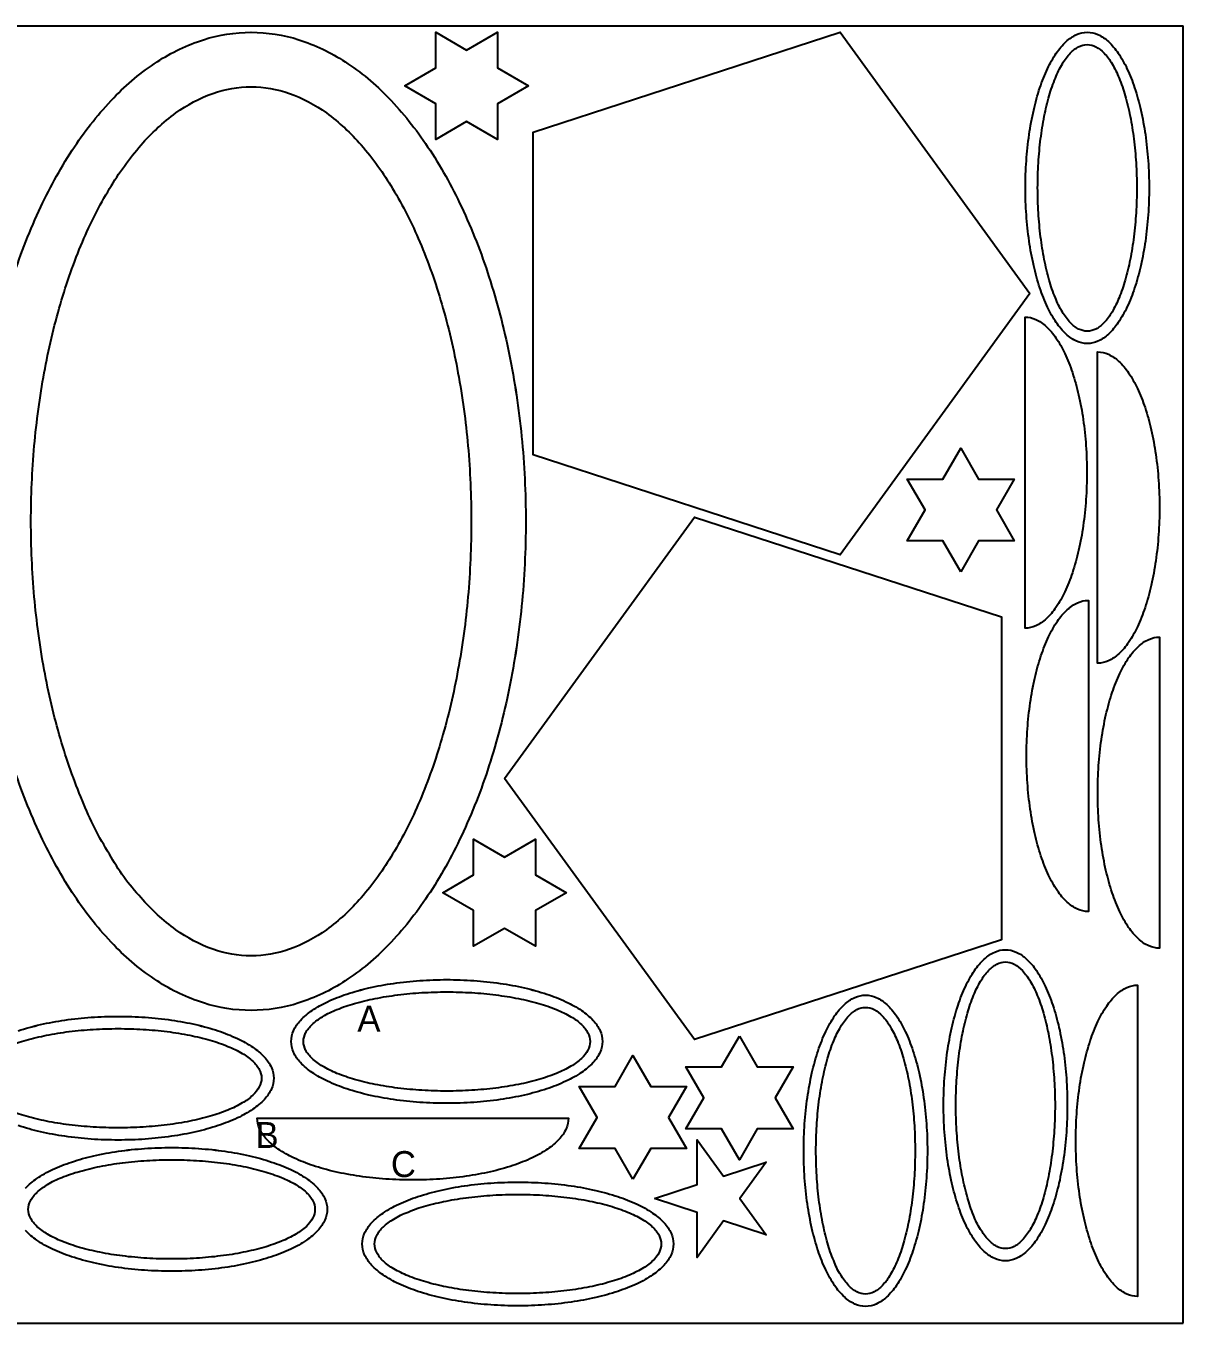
# Model space of a CAD drawing. Extents: x 0 to 2800, y 0 to 2128.
# Drawn here: x 971 to 2800, y 0 to 2050 of the extents above; entities that cross this region are included whole.
import ezdxf

# ---------------------------------------------------------------- set-up
doc = ezdxf.new("R2010")
doc.units = 0
doc.header["$LTSCALE"] = 41
doc.styles.get("Standard").update_dxf_attribs({"font": 'txt', "height": 1})

msp = doc.modelspace()

# ---------------------------------------------------------------- linework, layer by layer
at = {"layer": 'BORDER_D0_T132.1_RK1_A0_W0_EM1'}
for points in [[(951.06, 1653.53, -0.03162), (994.46, 1763.89, -0.037263), (1047.97, 1859.16, -0.045362), (1109.95, 1936.44, -0.056093), (1178.53, 1993.39, -0.068058), (1251.62, 2028.26, -0.076786), (1327, 2040), (1327, 2040, -0.076786), (1402.38, 2028.26, -0.068058), (1475.47, 1993.39, -0.056093), (1544.05, 1936.44, -0.045362), (1606.03, 1859.16, -0.037263), (1659.54, 1763.89, -0.03162), (1702.94, 1653.53, -0.027905), (1734.92, 1531.41, -0.025667), (1754.51, 1401.27, -0.024617), (1761.1, 1267.05, -0.024617), (1754.51, 1132.83, -0.025667), (1734.92, 1002.69, -0.027905), (1702.94, 880.58, -0.03162), (1659.54, 770.21, -0.037263), (1606.03, 674.94, -0.045362), (1544.05, 597.66, -0.056093), (1475.47, 540.72, -0.068058), (1402.38, 505.84, -0.076786), (1327, 494.1, -0.076786), (1251.62, 505.84, -0.068058), (1178.53, 540.72, -0.056093), (1109.95, 597.66, -0.045362), (1047.97, 674.94, -0.037263), (994.46, 770.21, -0.03162), (951.06, 880.58, -0.027905)], [(958.75, 461.83, -0.023968), (993.87, 471.61, -0.020393), (1032.72, 478.81, -0.01836), (1074.13, 483.21, -0.017435), (1116.84, 484.7, -0.017435), (1159.55, 483.21, -0.01836), (1200.95, 478.81, -0.020393), (1239.81, 471.61, -0.023968), (1274.93, 461.83, -0.029939), (1305.24, 449.79, -0.039878), (1329.83, 435.83, -0.056346), (1347.95, 420.39, -0.081333), (1359.04, 403.93, -0.106579), (1362.78, 386.96), (1362.78, 386.96, -0.106579), (1359.04, 369.99, -0.081333), (1347.95, 353.53, -0.056346), (1329.83, 338.09, -0.039878), (1305.24, 324.13, -0.02994), (1274.93, 312.09, -0.023968), (1239.81, 302.32, -0.020393), (1200.95, 295.11, -0.01836), (1159.55, 290.7, -0.017435), (1116.84, 289.22, -0.017435), (1074.13, 290.7, -0.01836), (1032.72, 295.11, -0.020393), (993.87, 302.32, -0.023968), (958.75, 312.09, -0.02994)], [(970.27, 213.08, -0.056346), (988.39, 228.52, -0.039878), (1012.98, 242.48, -0.02994), (1043.29, 254.52, -0.023968), (1078.41, 264.29, -0.020393), (1117.26, 271.49, -0.01836), (1158.67, 275.9, -0.017435), (1201.38, 277.39, -0.017435), (1244.08, 275.9, -0.01836), (1285.49, 271.49, -0.020393), (1324.35, 264.29, -0.023968), (1359.46, 254.52, -0.029939), (1389.78, 242.48, -0.039878), (1414.37, 228.52, -0.056347), (1432.48, 213.08, -0.081333), (1443.58, 196.62, -0.106579), (1447.32, 179.65), (1447.32, 179.65, -0.106579), (1443.58, 162.68, -0.081333), (1432.48, 146.22, -0.056347), (1414.37, 130.78, -0.039878), (1389.78, 116.82, -0.02994), (1359.46, 104.78, -0.023968), (1324.35, 95, -0.020393), (1285.49, 87.8, -0.01836), (1244.08, 83.39, -0.017435), (1201.38, 81.91, -0.017435), (1158.67, 83.39, -0.01836), (1117.26, 87.8, -0.020393), (1078.41, 95, -0.023968), (1043.29, 104.78, -0.02994), (1012.98, 116.82, -0.039878), (988.39, 130.78, -0.056346), (970.27, 146.22, -0.081333)]]:
    msp.add_lwpolyline(points, format="xyb", dxfattribs=at)
for points in [[(1765.33, 1955.35), (1716.46, 1927.14), (1716.46, 1870.71), (1667.59, 1898.93), (1618.72, 1870.71), (1618.72, 1927.14), (1569.85, 1955.35), (1618.72, 1983.57), (1618.72, 2040), (1667.59, 2011.79), (1716.46, 2040), (1716.46, 1983.57), (1765.33, 1955.35)], [(2557.89, 1627.15), (2257.94, 1214.29), (1772.6, 1371.99), (1772.6, 1882.3), (2257.94, 2040), (2557.89, 1627.15)], [(2448.63, 1187.26), (2420.41, 1236.13), (2363.98, 1236.13), (2392.2, 1285), (2363.98, 1333.87), (2420.41, 1333.87), (2448.63, 1382.74), (2476.84, 1333.87), (2533.27, 1333.87), (2505.06, 1285), (2533.27, 1236.13), (2476.84, 1236.13), (2448.63, 1187.26)], [(1727.58, 860.8), (2027.53, 1273.65), (2512.87, 1115.96), (2512.87, 605.64), (2027.53, 447.95), (1727.58, 860.8)], [(1825.3, 680.12), (1776.43, 651.91), (1776.43, 595.48), (1727.56, 623.69), (1678.69, 595.48), (1678.69, 651.91), (1629.82, 680.12), (1678.69, 708.34), (1678.69, 764.77), (1727.56, 736.55), (1776.43, 764.77), (1776.43, 708.34), (1825.3, 680.12)], [(2098.87, 453.66), (2127.08, 404.79), (2183.51, 404.79), (2155.3, 355.92), (2183.51, 307.05), (2127.08, 307.05), (2098.87, 258.18), (2070.65, 307.05), (2014.22, 307.05), (2042.44, 355.92), (2014.22, 404.79), (2070.65, 404.79), (2098.87, 453.66)], [(1930.35, 227.26), (1902.14, 276.13), (1845.71, 276.13), (1873.92, 325), (1845.71, 373.87), (1902.14, 373.87), (1930.35, 422.74), (1958.57, 373.87), (2015, 373.87), (1986.78, 325), (2015, 276.13), (1958.57, 276.13), (1930.35, 227.26)], [(1964.45, 196.8), (2031.99, 218.75), (2031.99, 289.76), (2073.73, 232.31), (2141.27, 254.26), (2099.52, 196.8), (2141.27, 139.35), (2073.73, 161.3), (2031.99, 103.85), (2031.99, 174.86), (1964.45, 196.8)]]:
    msp.add_lwpolyline(points, close=True, dxfattribs=at)
for points in [[(2648.54, 2040, -0.106579), (2665.51, 2036.26, -0.081333), (2681.97, 2025.17, -0.056347), (2697.41, 2007.05, -0.039878), (2711.37, 1982.46, -0.02994), (2723.42, 1952.15, -0.023968), (2733.19, 1917.03, -0.020393), (2740.39, 1878.18, -0.01836), (2744.8, 1836.77, -0.017435), (2746.28, 1794.06, -0.017435), (2744.8, 1751.35, -0.01836), (2740.39, 1709.94, -0.020393), (2733.19, 1671.09, -0.023968), (2723.42, 1635.97, -0.02994), (2711.37, 1605.66, -0.039878), (2697.41, 1581.07, -0.056346), (2681.97, 1562.95, -0.081333), (2665.51, 1551.86, -0.106578), (2648.54, 1548.12, -0.106578), (2631.57, 1551.86, -0.081333), (2615.11, 1562.95, -0.056346), (2599.67, 1581.07, -0.039879), (2585.72, 1605.66, -0.02994), (2573.67, 1635.97, -0.023968), (2563.9, 1671.09, -0.020393), (2556.7, 1709.94, -0.01836), (2552.29, 1751.35, -0.017435), (2550.8, 1794.06, -0.017435), (2552.29, 1836.77, -0.01836), (2556.7, 1878.18, -0.020393), (2563.9, 1917.03, -0.023968), (2573.67, 1952.15, -0.02994), (2585.72, 1982.46, -0.039878), (2599.67, 2007.05, -0.056346), (2615.11, 2025.17, -0.081333), (2631.57, 2036.26, -0.106579), (2648.54, 2040)], [(2550.26, 1098.09), (2550.26, 1589.97, -0.10658), (2567.24, 1586.23, -0.081333), (2583.69, 1575.14, -0.056346), (2599.13, 1557.02, -0.039878), (2613.09, 1532.43, -0.029939), (2625.14, 1502.11, -0.023968), (2634.91, 1467, -0.020393), (2642.11, 1428.14, -0.01836), (2646.52, 1386.73, -0.017435), (2648, 1344.03, -0.017435), (2646.52, 1301.32, -0.01836), (2642.11, 1259.91, -0.020393), (2634.91, 1221.06, -0.023968), (2625.14, 1185.94, -0.02994), (2613.09, 1155.63, -0.039878), (2599.13, 1131.04, -0.056346), (2583.69, 1112.92, -0.081333), (2567.24, 1101.82, -0.10658), (2550.26, 1098.09)], [(2665, 1042.88), (2665, 1534.76, -0.106578), (2681.97, 1531.02, -0.081333), (2698.43, 1519.92, -0.056346), (2713.87, 1501.81, -0.039879), (2727.82, 1477.22, -0.02994), (2739.87, 1446.9, -0.023968), (2749.64, 1411.79, -0.020393), (2756.84, 1372.93, -0.01836), (2761.25, 1331.52, -0.017435), (2762.74, 1288.81, -0.017435), (2761.25, 1246.11, -0.01836), (2756.84, 1204.7, -0.020393), (2749.64, 1165.84, -0.023968), (2739.87, 1130.73, -0.02994), (2727.82, 1100.41, -0.039878), (2713.87, 1075.82, -0.056346), (2698.43, 1057.71, -0.081333), (2681.97, 1046.61, -0.106579), (2665, 1042.88)], [(2650.3, 1142.19), (2650.3, 650.31, -0.10658), (2633.33, 654.04, -0.081333), (2616.87, 665.14, -0.056346), (2601.43, 683.26, -0.039878), (2587.47, 707.85, -0.029939), (2575.43, 738.16, -0.023968), (2565.65, 773.28, -0.020393), (2558.45, 812.13, -0.01836), (2554.04, 853.54, -0.017435), (2552.56, 896.25, -0.017435), (2554.04, 938.96, -0.01836), (2558.45, 980.36, -0.020393), (2565.65, 1019.22, -0.023968), (2575.43, 1054.33, -0.02994), (2587.47, 1084.65, -0.039878), (2601.43, 1109.24, -0.056346), (2616.87, 1127.36, -0.081333), (2633.33, 1138.45, -0.10658), (2650.3, 1142.19)], [(2762.83, 1084.2), (2762.83, 592.32, -0.10658), (2745.86, 596.06, -0.081333), (2729.4, 607.16, -0.056346), (2713.96, 625.27, -0.039878), (2700, 649.86, -0.029939), (2687.96, 680.18, -0.023968), (2678.19, 715.29, -0.020393), (2670.98, 754.15, -0.01836), (2666.57, 795.56, -0.017435), (2665.09, 838.26, -0.017435), (2666.57, 880.97, -0.01836), (2670.98, 922.38, -0.020393), (2678.19, 961.23, -0.023968), (2687.96, 996.35, -0.02994), (2700, 1026.66, -0.039879), (2713.96, 1051.25, -0.056346), (2729.4, 1069.37, -0.081333), (2745.86, 1080.47, -0.10658), (2762.83, 1084.2)], [(2519.26, 590.1, -0.106579), (2536.23, 586.36, -0.081333), (2552.69, 575.27, -0.056346), (2568.13, 557.15, -0.039878), (2582.08, 532.56, -0.02994), (2594.13, 502.25, -0.023968), (2603.9, 467.13, -0.020393), (2611.1, 428.28, -0.01836), (2615.51, 386.87, -0.017435), (2617, 344.16, -0.017435), (2615.51, 301.45, -0.01836), (2611.1, 260.05, -0.020393), (2603.9, 221.19, -0.023968), (2594.13, 186.07, -0.02994), (2582.08, 155.76, -0.039878), (2568.13, 131.17, -0.056346), (2552.69, 113.05, -0.081333), (2536.23, 101.96, -0.106579), (2519.26, 98.22, -0.10658), (2502.29, 101.96, -0.081332), (2485.83, 113.05, -0.056347), (2470.39, 131.17, -0.039878), (2456.43, 155.76, -0.02994), (2444.39, 186.07, -0.023968), (2434.61, 221.19, -0.020393), (2427.41, 260.05, -0.01836), (2423, 301.45, -0.017435), (2421.52, 344.16, -0.017435), (2423, 386.87, -0.01836), (2427.41, 428.28, -0.020393), (2434.61, 467.13, -0.023968), (2444.39, 502.25, -0.02994), (2456.43, 532.56, -0.039878), (2470.39, 557.15, -0.056347), (2485.83, 575.27, -0.081332), (2502.29, 586.36, -0.10658), (2519.26, 590.1)], [(1882.21, 445, -0.106579), (1878.48, 428.03, -0.081333), (1867.38, 411.57, -0.056346), (1849.26, 396.13, -0.039878), (1824.67, 382.17, -0.02994), (1794.36, 370.13, -0.023968), (1759.24, 360.36, -0.020393), (1720.39, 353.15, -0.01836), (1678.98, 348.74, -0.017435), (1636.27, 347.26, -0.017435), (1593.56, 348.74, -0.01836), (1552.16, 353.15, -0.020393), (1513.3, 360.36, -0.023968), (1478.19, 370.13, -0.02994), (1447.87, 382.17, -0.039878), (1423.28, 396.13, -0.056347), (1405.16, 411.57, -0.081333), (1394.07, 428.03, -0.106579), (1390.33, 445, -0.106579), (1394.07, 461.97, -0.081333), (1405.16, 478.43, -0.056347), (1423.28, 493.87, -0.039878), (1447.87, 507.83, -0.02994), (1478.19, 519.87, -0.023968), (1513.3, 529.65, -0.020393), (1552.16, 536.85, -0.01836), (1593.56, 541.26, -0.017435), (1636.27, 542.74, -0.017435), (1678.98, 541.26, -0.01836), (1720.39, 536.85, -0.020393), (1759.24, 529.65, -0.023968), (1794.36, 519.87, -0.029939), (1824.67, 507.83, -0.039878), (1849.26, 493.87, -0.056347), (1867.38, 478.43, -0.081333), (1878.48, 461.97, -0.106579), (1882.21, 445)], [(2728.18, 534.02), (2728.18, 42.14, -0.106579), (2711.21, 45.87, -0.081333), (2694.75, 56.97, -0.056347), (2679.31, 75.09, -0.039878), (2665.35, 99.68, -0.02994), (2653.3, 129.99, -0.023968), (2643.53, 165.11, -0.020393), (2636.33, 203.96, -0.01836), (2631.92, 245.37, -0.017435), (2630.44, 288.08, -0.017435), (2631.92, 330.78, -0.01836), (2636.33, 372.19, -0.020393), (2643.53, 411.05, -0.023968), (2653.3, 446.16, -0.02994), (2665.35, 476.48, -0.039878), (2679.31, 501.07, -0.056347), (2694.75, 519.18, -0.081333), (2711.21, 530.28, -0.106579), (2728.18, 534.02)], [(2298.12, 518.25, -0.106579), (2315.09, 514.51, -0.081333), (2331.54, 503.42, -0.056347), (2346.99, 485.3, -0.039878), (2360.94, 460.71, -0.02994), (2372.99, 430.4, -0.023968), (2382.76, 395.28, -0.020393), (2389.96, 356.43, -0.01836), (2394.37, 315.02, -0.017435), (2395.86, 272.31, -0.017435), (2394.37, 229.6, -0.01836), (2389.96, 188.19, -0.020393), (2382.76, 149.34, -0.023968), (2372.99, 114.22, -0.02994), (2360.94, 83.91, -0.039878), (2346.99, 59.32, -0.056347), (2331.54, 41.2, -0.081333), (2315.09, 30.11, -0.106579), (2298.12, 26.37, -0.106579), (2281.14, 30.11, -0.081333), (2264.69, 41.2, -0.056346), (2249.25, 59.32, -0.039878), (2235.29, 83.91, -0.02994), (2223.24, 114.22, -0.023968), (2213.47, 149.34, -0.020393), (2206.27, 188.19, -0.01836), (2201.86, 229.6, -0.017435), (2200.38, 272.31, -0.017435), (2201.86, 315.02, -0.01836), (2206.27, 356.43, -0.020393), (2213.47, 395.28, -0.023968), (2223.24, 430.4, -0.02994), (2235.29, 460.71, -0.039878), (2249.25, 485.3, -0.056346), (2264.69, 503.42, -0.081333), (2281.14, 514.51, -0.106579), (2298.12, 518.25)], [(1336.7, 323.87), (1828.58, 323.87, -0.106579), (1824.84, 306.9, -0.081333), (1813.75, 290.44, -0.056346), (1795.63, 275, -0.039878), (1771.04, 261.04, -0.02994), (1740.73, 249, -0.023968), (1705.61, 239.23, -0.020393), (1666.76, 232.02, -0.01836), (1625.35, 227.62, -0.017435), (1582.64, 226.13, -0.017435), (1539.93, 227.62, -0.01836), (1498.52, 232.02, -0.020393), (1459.67, 239.23, -0.023968), (1424.55, 249, -0.02994), (1394.24, 261.04, -0.039878), (1369.65, 275, -0.056346), (1351.53, 290.44, -0.081333), (1340.44, 306.9, -0.106579), (1336.7, 323.87)], [(1994.55, 125, -0.106579), (1990.81, 108.03, -0.081333), (1979.72, 91.57, -0.056346), (1961.6, 76.13, -0.039878), (1937.01, 62.17, -0.02994), (1906.7, 50.13, -0.023968), (1871.58, 40.35, -0.020393), (1832.72, 33.15, -0.01836), (1791.32, 28.75, -0.017435), (1748.61, 27.26, -0.017435), (1705.9, 28.75, -0.01836), (1664.49, 33.15, -0.020393), (1625.64, 40.35, -0.023968), (1590.52, 50.13, -0.02994), (1560.21, 62.17, -0.039878), (1535.62, 76.13, -0.056346), (1517.5, 91.57, -0.081333), (1506.41, 108.03, -0.106579), (1502.67, 125, -0.106579), (1506.41, 141.97, -0.081333), (1517.5, 158.43, -0.056346), (1535.62, 173.87, -0.039878), (1560.21, 187.83, -0.02994), (1590.52, 199.87, -0.023968), (1625.64, 209.65, -0.020393), (1664.49, 216.85, -0.01836), (1705.9, 221.26, -0.017435), (1748.61, 222.74, -0.017435), (1791.32, 221.26, -0.01836), (1832.72, 216.85, -0.020393), (1871.58, 209.65, -0.023968), (1906.7, 199.87, -0.029939), (1937.01, 187.83, -0.039878), (1961.6, 173.87, -0.056347), (1979.72, 158.43, -0.081333), (1990.81, 141.97, -0.106579), (1994.55, 125)]]:
    msp.add_lwpolyline(points, format="xyb", close=True, dxfattribs=at)
at = {"layer": 'BORDER_D0_T132_RK1_A0_W0_EM1_RI1_ID0007'}
msp.add_lwpolyline([(1964.45, 196.8), (2031.98, 218.75), (2031.98, 289.76), (2073.72, 232.31), (2141.26, 254.25), (2099.52, 196.8), (2141.26, 139.35), (2073.72, 161.3), (2031.98, 103.85), (2031.98, 174.86), (1964.45, 196.8)], close=True, dxfattribs=at)
at = {"layer": 'BORDER_D0_T132_RK1_A0_W0_EM1_RI1_ID0011'}
for points in [[(1765.33, 1955.35), (1716.46, 1927.14), (1716.46, 1870.71), (1667.59, 1898.93), (1618.72, 1870.71), (1618.72, 1927.14), (1569.85, 1955.35), (1618.72, 1983.57), (1618.72, 2040), (1667.59, 2011.79), (1716.46, 2040), (1716.46, 1983.57), (1765.33, 1955.35)], [(2448.63, 1187.25), (2420.42, 1236.12), (2363.99, 1236.12), (2392.21, 1284.99), (2363.99, 1333.86), (2420.42, 1333.86), (2448.63, 1382.73), (2476.85, 1333.86), (2533.27, 1333.86), (2505.07, 1284.99), (2533.27, 1236.12), (2476.85, 1236.12), (2448.63, 1187.25)], [(1825.3, 680.12), (1776.43, 651.91), (1776.43, 595.48), (1727.56, 623.7), (1678.69, 595.48), (1678.69, 651.91), (1629.82, 680.12), (1678.69, 708.34), (1678.69, 764.77), (1727.56, 736.56), (1776.43, 764.77), (1776.43, 708.34), (1825.3, 680.12)], [(2098.87, 453.65), (2127.08, 404.78), (2183.51, 404.78), (2155.29, 355.92), (2183.51, 307.05), (2127.08, 307.05), (2098.87, 258.18), (2070.65, 307.05), (2014.23, 307.05), (2042.43, 355.92), (2014.23, 404.78), (2070.65, 404.78), (2098.87, 453.65)], [(1930.35, 227.25), (1902.14, 276.12), (1845.71, 276.12), (1873.93, 324.99), (1845.71, 373.86), (1902.14, 373.86), (1930.35, 422.73), (1958.57, 373.86), (2014.99, 373.86), (1986.79, 324.99), (2014.99, 276.12), (1958.57, 276.12), (1930.35, 227.25)]]:
    msp.add_lwpolyline(points, close=True, dxfattribs=at)
at = {"layer": 'BORDER_D0_T132_RK1_A0_W0_EM1_RI1_ID0020'}
for points in [[(2550.26, 1344.03), (2550.26, 1589.97, -0.106572), (2567.23, 1586.23, -0.081329), (2583.69, 1575.14, -0.056349), (2599.13, 1557.02, -0.039882), (2613.09, 1532.43, -0.029934), (2625.13, 1502.12, -0.02397), (2634.9, 1467, -0.020392), (2642.11, 1428.15, -0.01836), (2646.51, 1386.74, -0.017437), (2648, 1344.03, -0.017437), (2646.51, 1301.32, -0.01836), (2642.11, 1259.91, -0.020392), (2634.9, 1221.06, -0.02397), (2625.13, 1185.94, -0.029934), (2613.09, 1155.63, -0.039882), (2599.13, 1131.04, -0.056349), (2583.69, 1112.92, -0.081329), (2567.23, 1101.83, -0.106572), (2550.26, 1098.09), (2550.26, 1344.03)], [(2665, 1288.82), (2665, 1534.76, -0.106572), (2681.97, 1531.02, -0.081329), (2698.43, 1519.93, -0.056348), (2713.87, 1501.81, -0.039882), (2727.83, 1477.22, -0.029934), (2739.87, 1446.91, -0.02397), (2749.64, 1411.79, -0.020392), (2756.85, 1372.94, -0.01836), (2761.25, 1331.53, -0.017437), (2762.74, 1288.82, -0.017437), (2761.25, 1246.11, -0.01836), (2756.85, 1204.7, -0.020392), (2749.64, 1165.85, -0.02397), (2739.87, 1130.73, -0.029934), (2727.83, 1100.42, -0.039882), (2713.87, 1075.83, -0.056349), (2698.43, 1057.71, -0.081329), (2681.97, 1046.62, -0.106572), (2665, 1042.88), (2665, 1288.82)], [(2650.3, 896.25), (2650.3, 650.31, -0.106572), (2633.33, 654.05, -0.081329), (2616.87, 665.14, -0.056348), (2601.43, 683.26, -0.039882), (2587.47, 707.85, -0.029934), (2575.43, 738.16, -0.02397), (2565.66, 773.28, -0.020392), (2558.45, 812.13, -0.01836), (2554.05, 853.54, -0.017436), (2552.56, 896.25, -0.017437), (2554.05, 938.96, -0.01836), (2558.45, 980.37, -0.020392), (2565.66, 1019.22, -0.02397), (2575.43, 1054.34, -0.029934), (2587.47, 1084.65, -0.039882), (2601.43, 1109.24, -0.056348), (2616.87, 1127.36, -0.081329), (2633.33, 1138.45, -0.106572), (2650.3, 1142.19), (2650.3, 896.25)], [(2762.83, 838.26), (2762.83, 592.32, -0.106572), (2745.86, 596.06, -0.081329), (2729.4, 607.15, -0.056348), (2713.96, 625.27, -0.039883), (2700, 649.86, -0.029934), (2687.96, 680.17, -0.02397), (2678.19, 715.29, -0.020392), (2670.98, 754.14, -0.01836), (2666.58, 795.55, -0.017436), (2665.09, 838.26, -0.017437), (2666.58, 880.97, -0.01836), (2670.98, 922.38, -0.020392), (2678.19, 961.23, -0.02397), (2687.96, 996.35, -0.029934), (2700, 1026.66, -0.039883), (2713.96, 1051.25, -0.056348), (2729.4, 1069.37, -0.081329), (2745.86, 1080.46, -0.106572), (2762.83, 1084.2), (2762.83, 838.26)], [(2728.18, 288.08), (2728.18, 42.14, -0.106572), (2711.21, 45.88, -0.081329), (2694.75, 56.97, -0.056348), (2679.31, 75.09, -0.039882), (2665.35, 99.68, -0.029934), (2653.31, 129.99, -0.02397), (2643.54, 165.11, -0.020392), (2636.33, 203.96, -0.01836), (2631.93, 245.37, -0.017436), (2630.44, 288.08, -0.017437), (2631.93, 330.79, -0.01836), (2636.33, 372.2, -0.020392), (2643.54, 411.05, -0.02397), (2653.31, 446.17, -0.029934), (2665.35, 476.48, -0.039883), (2679.31, 501.07, -0.056348), (2694.75, 519.19, -0.081329), (2711.21, 530.28, -0.106572), (2728.18, 534.02), (2728.18, 288.08)], [(1582.64, 323.87), (1828.58, 323.87, -0.106572), (1824.84, 306.9, -0.081329), (1813.75, 290.44, -0.056348), (1795.63, 275, -0.039882), (1771.04, 261.04, -0.029934), (1740.73, 249, -0.02397), (1705.61, 239.23, -0.020392), (1666.76, 232.02, -0.01836), (1625.35, 227.62, -0.017437), (1582.64, 226.13, -0.017437), (1539.93, 227.62, -0.01836), (1498.52, 232.02, -0.020392), (1459.67, 239.23, -0.02397), (1424.55, 249, -0.029934), (1394.24, 261.04, -0.039882), (1369.65, 275, -0.056349), (1351.53, 290.44, -0.081329), (1340.44, 306.9, -0.106572), (1336.7, 323.87), (1582.64, 323.87)]]:
    msp.add_lwpolyline(points, format="xyb", close=True, dxfattribs=at)
at = {"layer": 'BORDER_D0_T132_RK1_A0_W0_EM1_RI1_ID0021'}
for points in [[(2648.54, 2040, -0.106572), (2665.51, 2036.26, -0.081329), (2681.97, 2025.17, -0.056348), (2697.41, 2007.05, -0.039882), (2711.37, 1982.46, -0.029934), (2723.41, 1952.15, -0.02397), (2733.18, 1917.03, -0.020392), (2740.39, 1878.18, -0.01836), (2744.79, 1836.77, -0.017437), (2746.28, 1794.06, -0.017437), (2744.79, 1751.35, -0.01836), (2740.39, 1709.94, -0.020392), (2733.18, 1671.09, -0.02397), (2723.41, 1635.97, -0.029934), (2711.37, 1605.66, -0.039882), (2697.41, 1581.07, -0.056349), (2681.97, 1562.95, -0.081329), (2665.51, 1551.86, -0.106572), (2648.54, 1548.12, -0.106572), (2631.57, 1551.86, -0.081329), (2615.11, 1562.95, -0.056348), (2599.67, 1581.07, -0.039883), (2585.71, 1605.66, -0.029934), (2573.67, 1635.97, -0.02397), (2563.9, 1671.09, -0.020392), (2556.69, 1709.94, -0.01836), (2552.29, 1751.35, -0.017437), (2550.8, 1794.06, -0.017436), (2552.29, 1836.77, -0.01836), (2556.69, 1878.18, -0.020392), (2563.9, 1917.03, -0.02397), (2573.67, 1952.15, -0.029934), (2585.71, 1982.46, -0.039883), (2599.67, 2007.05, -0.056348), (2615.11, 2025.17, -0.081329), (2631.57, 2036.26, -0.106572), (2648.54, 2040)], [(2519.26, 590.1, -0.106572), (2536.23, 586.36, -0.081329), (2552.69, 575.27, -0.056349), (2568.13, 557.15, -0.039882), (2582.09, 532.56, -0.029934), (2594.13, 502.25, -0.02397), (2603.9, 467.13, -0.020392), (2611.11, 428.28, -0.01836), (2615.51, 386.87, -0.017437), (2617, 344.16, -0.017437), (2615.51, 301.45, -0.01836), (2611.11, 260.04, -0.020392), (2603.9, 221.19, -0.02397), (2594.13, 186.07, -0.029934), (2582.09, 155.76, -0.039882), (2568.13, 131.17, -0.056349), (2552.69, 113.05, -0.081329), (2536.23, 101.96, -0.106572), (2519.26, 98.22, -0.106572), (2502.29, 101.96, -0.081329), (2485.83, 113.05, -0.056348), (2470.39, 131.17, -0.039883), (2456.43, 155.76, -0.029934), (2444.39, 186.07, -0.02397), (2434.62, 221.19, -0.020392), (2427.41, 260.04, -0.01836), (2423.01, 301.45, -0.017436), (2421.52, 344.16, -0.017437), (2423.01, 386.87, -0.01836), (2427.41, 428.28, -0.020392), (2434.62, 467.13, -0.02397), (2444.39, 502.25, -0.029934), (2456.43, 532.56, -0.039883), (2470.39, 557.15, -0.056348), (2485.83, 575.27, -0.081329), (2502.29, 586.36, -0.106572), (2519.26, 590.1)], [(1882.21, 445, -0.106572), (1878.47, 428.03, -0.081329), (1867.38, 411.57, -0.056349), (1849.26, 396.13, -0.039882), (1824.67, 382.17, -0.029934), (1794.36, 370.13, -0.02397), (1759.24, 360.36, -0.020392), (1720.39, 353.15, -0.01836), (1678.98, 348.75, -0.017437), (1636.27, 347.26, -0.017437), (1593.56, 348.75, -0.01836), (1552.15, 353.15, -0.020392), (1513.3, 360.36, -0.02397), (1478.18, 370.13, -0.029934), (1447.87, 382.17, -0.039882), (1423.28, 396.13, -0.056349), (1405.16, 411.57, -0.081329), (1394.07, 428.03, -0.106572), (1390.33, 445, -0.106572), (1394.07, 461.97, -0.081329), (1405.16, 478.43, -0.056349), (1423.28, 493.87, -0.039882), (1447.87, 507.83, -0.029934), (1478.18, 519.87, -0.02397), (1513.3, 529.64, -0.020392), (1552.15, 536.85, -0.01836), (1593.56, 541.25, -0.017437), (1636.27, 542.74, -0.017437), (1678.98, 541.25, -0.01836), (1720.39, 536.85, -0.020392), (1759.24, 529.64, -0.02397), (1794.36, 519.87, -0.029934), (1824.67, 507.83, -0.039882), (1849.26, 493.87, -0.056349), (1867.38, 478.43, -0.081329), (1878.47, 461.97, -0.106572), (1882.21, 445)], [(2298.12, 518.25, -0.106572), (2315.09, 514.51, -0.081329), (2331.55, 503.42, -0.056349), (2346.99, 485.3, -0.039882), (2360.95, 460.71, -0.029934), (2372.99, 430.4, -0.02397), (2382.76, 395.28, -0.020392), (2389.97, 356.43, -0.01836), (2394.37, 315.02, -0.017437), (2395.86, 272.31, -0.017437), (2394.37, 229.6, -0.01836), (2389.97, 188.19, -0.020392), (2382.76, 149.34, -0.02397), (2372.99, 114.22, -0.029934), (2360.95, 83.91, -0.039882), (2346.99, 59.32, -0.056349), (2331.55, 41.2, -0.081329), (2315.09, 30.11, -0.106572), (2298.12, 26.37, -0.106572), (2281.15, 30.11, -0.081329), (2264.69, 41.2, -0.056348), (2249.25, 59.32, -0.039882), (2235.29, 83.91, -0.029934), (2223.25, 114.22, -0.02397), (2213.48, 149.34, -0.020392), (2206.27, 188.19, -0.01836), (2201.87, 229.6, -0.017436), (2200.38, 272.31, -0.017437), (2201.87, 315.02, -0.01836), (2206.27, 356.43, -0.020392), (2213.48, 395.28, -0.02397), (2223.25, 430.4, -0.029934), (2235.29, 460.71, -0.039883), (2249.25, 485.3, -0.056348), (2264.69, 503.42, -0.081329), (2281.15, 514.51, -0.106572), (2298.12, 518.25)], [(1994.55, 125, -0.106572), (1990.81, 108.03, -0.08133), (1979.72, 91.57, -0.056348), (1961.6, 76.13, -0.039882), (1937.01, 62.17, -0.029934), (1906.7, 50.13, -0.02397), (1871.58, 40.36, -0.020392), (1832.73, 33.15, -0.01836), (1791.32, 28.75, -0.017436), (1748.61, 27.26, -0.017436), (1705.9, 28.75, -0.01836), (1664.49, 33.15, -0.020392), (1625.64, 40.36, -0.02397), (1590.52, 50.13, -0.029934), (1560.21, 62.17, -0.039882), (1535.62, 76.13, -0.056348), (1517.5, 91.57, -0.081329), (1506.41, 108.03, -0.106572), (1502.67, 125, -0.106572), (1506.41, 141.97, -0.081329), (1517.5, 158.43, -0.056348), (1535.62, 173.87, -0.039882), (1560.21, 187.83, -0.029934), (1590.52, 199.87, -0.02397), (1625.64, 209.64, -0.020392), (1664.49, 216.85, -0.01836), (1705.9, 221.25, -0.017437), (1748.61, 222.74, -0.017437), (1791.32, 221.25, -0.01836), (1832.73, 216.85, -0.020392), (1871.58, 209.64, -0.02397), (1906.7, 199.87, -0.029934), (1937.01, 187.83, -0.039882), (1961.6, 173.87, -0.056349), (1979.72, 158.43, -0.081329), (1990.81, 141.97, -0.106572), (1994.55, 125)]]:
    msp.add_lwpolyline(points, format="xyb", close=True, dxfattribs=at)
for points in [[(958.75, 461.83, -0.02397), (993.87, 471.6, -0.020392), (1032.72, 478.81, -0.01836), (1074.13, 483.21, -0.017437), (1116.84, 484.7, -0.017437), (1159.55, 483.21, -0.01836), (1200.96, 478.81, -0.020392), (1239.81, 471.6, -0.02397), (1274.93, 461.83, -0.029934), (1305.24, 449.79, -0.039882), (1329.83, 435.83, -0.056349), (1347.95, 420.39, -0.081329), (1359.04, 403.93, -0.106572), (1362.78, 386.96), (1362.78, 386.96, -0.106572), (1359.04, 369.99, -0.081329), (1347.95, 353.53, -0.056348), (1329.83, 338.09, -0.039882), (1305.24, 324.13, -0.029934), (1274.93, 312.09, -0.02397), (1239.81, 302.32, -0.020392), (1200.96, 295.11, -0.01836), (1159.55, 290.71, -0.017437), (1116.84, 289.22, -0.017437), (1074.13, 290.71, -0.01836), (1032.72, 295.11, -0.020392), (993.87, 302.32, -0.02397), (958.75, 312.09, -0.029934)], [(970.27, 213.08, -0.056349), (988.39, 228.52, -0.039882), (1012.98, 242.48, -0.029934), (1043.29, 254.52, -0.02397), (1078.41, 264.29, -0.020392), (1117.26, 271.5, -0.01836), (1158.67, 275.9, -0.017437), (1201.38, 277.39, -0.017437), (1244.09, 275.9, -0.01836), (1285.5, 271.5, -0.020392), (1324.35, 264.29, -0.02397), (1359.47, 254.52, -0.029934), (1389.78, 242.48, -0.039882), (1414.37, 228.52, -0.056349), (1432.49, 213.08, -0.081329), (1443.58, 196.62, -0.106572), (1447.32, 179.65), (1447.32, 179.65, -0.106572), (1443.58, 162.68, -0.08133), (1432.49, 146.22, -0.056348), (1414.37, 130.78, -0.039882), (1389.78, 116.82, -0.029934), (1359.47, 104.78, -0.02397), (1324.35, 95.01, -0.020392), (1285.5, 87.8, -0.01836), (1244.09, 83.4, -0.017436), (1201.38, 81.91, -0.017436), (1158.67, 83.4, -0.01836), (1117.26, 87.8, -0.020392), (1078.41, 95.01, -0.02397), (1043.29, 104.78, -0.029934), (1012.98, 116.82, -0.039882), (988.39, 130.78, -0.056349), (970.27, 146.22, -0.081329)]]:
    msp.add_lwpolyline(points, format="xyb", dxfattribs=at)
at = {"layer": 'BORDER_D0_T132_RK1_A0_W0_EM1_RI1_ID0022'}
msp.add_lwpolyline([(951.06, 1653.53, -0.031618), (994.46, 1763.89, -0.037263), (1047.97, 1859.16, -0.045361), (1109.95, 1936.44, -0.056097), (1178.53, 1993.39, -0.068057), (1251.62, 2028.26, -0.076784), (1327, 2040), (1327, 2040, -0.076784), (1402.38, 2028.26, -0.068057), (1475.47, 1993.39, -0.056097), (1544.05, 1936.44, -0.045361), (1606.03, 1859.16, -0.037263), (1659.54, 1763.89, -0.031618), (1702.94, 1653.53, -0.027907), (1734.92, 1531.41, -0.025666), (1754.5, 1401.27, -0.024617), (1761.1, 1267.05, -0.024617), (1754.5, 1132.83, -0.025666), (1734.92, 1002.69, -0.027905), (1702.94, 880.58, -0.03162), (1659.54, 770.21, -0.037263), (1606.03, 674.94, -0.045361), (1544.05, 597.66, -0.056093), (1475.47, 540.72, -0.068061), (1402.38, 505.84, -0.076784), (1327, 494.1, -0.076784), (1251.62, 505.84, -0.068061), (1178.53, 540.72, -0.056093), (1109.95, 597.66, -0.045361), (1047.97, 674.94, -0.037263), (994.46, 770.21, -0.03162), (951.06, 880.58, -0.027905)], format="xyb", dxfattribs=at)
at = {"layer": 'BORDER_D0_T132_RK1_A0_W0_EM1_RI1_ID0026'}
for points in [[(2557.89, 1627.14), (2257.94, 1214.29), (1772.6, 1371.99), (1772.6, 1882.3), (2257.94, 2040), (2557.89, 1627.14)], [(1727.58, 860.8), (2027.53, 1273.65), (2512.87, 1115.95), (2512.87, 605.64), (2027.53, 447.94), (1727.58, 860.8)]]:
    msp.add_lwpolyline(points, close=True, dxfattribs=at)
at = {"layer": 'CONTOUR_D0'}
for points in [[(2648.54, 2020.61, -0.121127), (2662.15, 2017.17, -0.084995), (2675.34, 2006.95, -0.054589), (2687.71, 1990.26, -0.03689), (2698.9, 1967.6, -0.026939), (2708.56, 1939.68, -0.021226), (2716.39, 1907.33, -0.017888), (2722.16, 1871.54, -0.016018), (2725.7, 1833.4, -0.015176), (2726.89, 1794.06, -0.015176), (2725.7, 1754.72, -0.016018), (2722.16, 1716.58, -0.017888), (2716.39, 1680.79, -0.021226), (2708.56, 1648.44, -0.026947), (2698.9, 1620.51, -0.036877), (2687.71, 1597.86, -0.054568), (2675.34, 1581.18, -0.085027), (2662.15, 1570.95, -0.121127), (2648.54, 1567.51, -0.121041), (2634.94, 1570.95, -0.085068), (2621.74, 1581.18, -0.054568), (2609.37, 1597.86, -0.066482), (2598.18, 1620.51, -0.043161), (2588.52, 1648.44, -0.021226), (2580.69, 1680.79, -0.017888), (2574.92, 1716.58, -0.016018), (2571.38, 1754.72, -0.015176), (2570.19, 1794.06, -0.015176), (2571.38, 1833.4, -0.016018), (2574.92, 1871.54, -0.017888), (2580.69, 1907.33, -0.021226), (2588.52, 1939.68, -0.026939), (2598.18, 1967.6, -0.036891), (2609.37, 1990.26, -0.054589), (2621.74, 2006.95, -0.085036), (2634.94, 2017.17, -0.121041), (2648.54, 2020.61)], [(1327, 1953.87, -0.084763), (1387.42, 1943.43, -0.072416), (1446.01, 1912.45, -0.056882), (1500.99, 1861.85, -0.044133), (1550.67, 1793.18, -0.035179), (1593.56, 1708.53, -0.02925), (1628.35, 1610.46, -0.025474), (1653.98, 1501.96, -0.023248), (1669.68, 1386.32, -0.022215), (1674.97, 1267.05, -0.022216), (1669.68, 1147.78, -0.023248), (1653.98, 1032.14, -0.025474), (1628.35, 923.64, -0.02925), (1593.56, 825.57, -0.035179), (1550.67, 740.92, -0.044133), (1500.99, 672.25, -0.056882), (1446.01, 621.65, -0.072416), (1387.42, 590.67, -0.084763), (1327, 580.23, -0.084763), (1266.58, 590.67, -0.072416), (1207.99, 621.65, -0.056882), (1153.01, 672.25, -0.064582), (1103.33, 740.92, -0.049437), (1060.44, 825.57, -0.02925), (1025.65, 923.64, -0.025474), (1000.02, 1032.14, -0.023248), (984.32, 1147.78, -0.022216), (979.03, 1267.05, -0.022215), (984.32, 1386.32, -0.023248), (1000.02, 1501.96, -0.025474), (1025.65, 1610.46, -0.02925), (1060.44, 1708.53, -0.035179), (1103.33, 1793.18, -0.044133), (1153.01, 1861.85, -0.056882), (1207.99, 1912.45, -0.072416), (1266.58, 1943.43, -0.084763), (1327, 1953.87)], [(2519.26, 570.71, -0.121127), (2532.87, 567.27, -0.084995), (2546.06, 557.05, -0.05459), (2558.43, 540.36, -0.03689), (2569.62, 517.7, -0.026939), (2579.28, 489.78, -0.021226), (2587.11, 457.43, -0.017888), (2592.88, 421.64, -0.016018), (2596.42, 383.5, -0.015176), (2597.61, 344.16, -0.015176), (2596.42, 304.82, -0.016018), (2592.88, 266.68, -0.017888), (2587.11, 230.89, -0.021226), (2579.28, 198.54, -0.026948), (2569.62, 170.61, -0.036877), (2558.43, 147.96, -0.054568), (2546.06, 131.28, -0.085027), (2532.87, 121.05, -0.121127), (2519.26, 117.61, -0.121041), (2505.66, 121.05, -0.085067), (2492.46, 131.28, -0.054568), (2480.09, 147.96, -0.066481), (2468.9, 170.61, -0.043161), (2459.24, 198.54, -0.021226), (2451.41, 230.89, -0.017888), (2445.64, 266.68, -0.016018), (2442.1, 304.82, -0.015176), (2440.91, 344.16, -0.015176), (2442.1, 383.5, -0.016018), (2445.64, 421.64, -0.017888), (2451.41, 457.43, -0.021226), (2459.24, 489.78, -0.026939), (2468.9, 517.7, -0.03689), (2480.09, 540.36, -0.05459), (2492.46, 557.05, -0.085036), (2505.66, 567.27, -0.121041), (2519.26, 570.71)], [(1862.82, 445, -0.121127), (1859.38, 431.39, -0.084995), (1849.16, 418.2, -0.05459), (1832.47, 405.83, -0.03689), (1809.81, 394.64, -0.026939), (1781.89, 384.98, -0.021226), (1749.54, 377.15, -0.017888), (1713.75, 371.38, -0.016018), (1675.61, 367.84, -0.015176), (1636.27, 366.65, -0.015176), (1596.93, 367.84, -0.016018), (1558.79, 371.38, -0.017888), (1523, 377.15, -0.021226), (1490.65, 384.98, -0.026948), (1462.72, 394.64, -0.036877), (1440.07, 405.83, -0.054569), (1423.39, 418.2, -0.085027), (1413.16, 431.39, -0.121127), (1409.72, 445, -0.121041), (1413.16, 458.6, -0.085067), (1423.39, 471.8, -0.054569), (1440.07, 484.17, -0.066481), (1462.72, 495.36, -0.043161), (1490.65, 505.02, -0.021226), (1523, 512.85, -0.017888), (1558.79, 518.62, -0.016018), (1596.93, 522.16, -0.015176), (1636.27, 523.35, -0.015176), (1675.61, 522.16, -0.016018), (1713.75, 518.62, -0.017888), (1749.54, 512.85, -0.021226), (1781.89, 505.02, -0.026939), (1809.81, 495.36, -0.03689), (1832.47, 484.17, -0.05459), (1849.16, 471.8, -0.085036), (1859.38, 458.6, -0.121041), (1862.82, 445)], [(2298.12, 498.86, -0.121127), (2311.73, 495.42, -0.084995), (2324.92, 485.2, -0.05459), (2337.29, 468.51, -0.03689), (2348.48, 445.85, -0.026939), (2358.14, 417.93, -0.021226), (2365.97, 385.58, -0.017888), (2371.74, 349.79, -0.016018), (2375.28, 311.65, -0.015176), (2376.47, 272.31, -0.015176), (2375.28, 232.97, -0.016018), (2371.74, 194.83, -0.017888), (2365.97, 159.04, -0.021226), (2358.14, 126.69, -0.026948), (2348.48, 98.76, -0.036877), (2337.29, 76.11, -0.054568), (2324.92, 59.43, -0.085027), (2311.73, 49.2, -0.121127), (2298.12, 45.76, -0.121041), (2284.52, 49.2, -0.085067), (2271.32, 59.43, -0.054568), (2258.95, 76.11, -0.066481), (2247.76, 98.76, -0.043161), (2238.1, 126.69, -0.021226), (2230.27, 159.04, -0.017888), (2224.5, 194.83, -0.016018), (2220.96, 232.97, -0.015176), (2219.77, 272.31, -0.015176), (2220.96, 311.65, -0.016018), (2224.5, 349.79, -0.017888), (2230.27, 385.58, -0.021226), (2238.1, 417.93, -0.026939), (2247.76, 445.85, -0.03689), (2258.95, 468.51, -0.05459), (2271.32, 485.2, -0.085036), (2284.52, 495.42, -0.121041), (2298.12, 498.86)], [(1427.93, 179.65, -0.121126), (1424.49, 166.04, -0.084995), (1414.27, 152.85, -0.05459), (1397.58, 140.48, -0.03689), (1374.92, 129.29, -0.026939), (1347, 119.63, -0.021226), (1314.65, 111.8, -0.017888), (1278.86, 106.03, -0.016018), (1240.72, 102.49, -0.015176), (1201.38, 101.3, -0.015176), (1162.04, 102.49, -0.016018), (1123.9, 106.03, -0.017888), (1088.11, 111.8, -0.021226), (1055.76, 119.63, -0.026947), (1027.83, 129.29, -0.036877), (1005.18, 140.48, -0.054569), (988.5, 152.85, -0.085027), (978.27, 166.04, -0.121126), (974.83, 179.65, -0.12104), (978.27, 193.25, -0.085067), (988.5, 206.45, -0.054568), (1005.18, 218.82, -0.066481), (1027.83, 230.01, -0.043161), (1055.76, 239.67, -0.021226), (1088.11, 247.5, -0.017888), (1123.9, 253.27, -0.016018), (1162.04, 256.81, -0.015176), (1201.38, 258, -0.015176), (1240.72, 256.81, -0.016018), (1278.86, 253.27, -0.017888), (1314.65, 247.5, -0.021226), (1347, 239.67, -0.026939), (1374.92, 230.01, -0.03689), (1397.58, 218.82, -0.05459), (1414.27, 206.45, -0.085036), (1424.49, 193.25, -0.12104), (1427.93, 179.65)], [(1975.16, 125, -0.121126), (1971.72, 111.39, -0.084995), (1961.5, 98.2, -0.05459), (1944.81, 85.83, -0.03689), (1922.15, 74.64, -0.026939), (1894.23, 64.98, -0.021226), (1861.88, 57.15, -0.017888), (1826.09, 51.38, -0.016018), (1787.95, 47.84, -0.015176), (1748.61, 46.65, -0.015176), (1709.27, 47.84, -0.016018), (1671.13, 51.38, -0.017888), (1635.34, 57.15, -0.021226), (1602.99, 64.98, -0.026948), (1575.06, 74.64, -0.036877), (1552.41, 85.83, -0.054569), (1535.73, 98.2, -0.085027), (1525.5, 111.39, -0.121126), (1522.06, 125, -0.12104), (1525.5, 138.6, -0.085068), (1535.73, 151.8, -0.054569), (1552.41, 164.17, -0.066481), (1575.06, 175.36, -0.043161), (1602.99, 185.02, -0.021226), (1635.34, 192.85, -0.017888), (1671.13, 198.62, -0.016018), (1709.27, 202.16, -0.015176), (1748.61, 203.35, -0.015176), (1787.95, 202.16, -0.016018), (1826.09, 198.62, -0.017888), (1861.88, 192.85, -0.021226), (1894.23, 185.02, -0.026939), (1922.15, 175.36, -0.03689), (1944.81, 164.17, -0.05459), (1961.5, 151.8, -0.085036), (1971.72, 138.6, -0.12104), (1975.16, 125)]]:
    msp.add_lwpolyline(points, format="xyb", close=True, dxfattribs=at)
msp.add_lwpolyline([(943.29, 437.32, -0.043161), (971.22, 446.98, -0.021226), (1003.57, 454.81, -0.017888), (1039.36, 460.58, -0.016018), (1077.5, 464.12, -0.015176), (1116.84, 465.31, -0.015176), (1156.18, 464.12, -0.016018), (1194.32, 460.58, -0.017888), (1230.11, 454.81, -0.021226), (1262.46, 446.98, -0.026939), (1290.38, 437.32, -0.03689), (1313.04, 426.13, -0.05459), (1329.73, 413.76, -0.085036), (1339.95, 400.56, -0.12104), (1343.39, 386.96), (1343.39, 386.96, -0.121126), (1339.95, 373.35, -0.084995), (1329.73, 360.16, -0.05459), (1313.04, 347.79, -0.03689), (1290.38, 336.6, -0.026939), (1262.46, 326.94, -0.021226), (1230.11, 319.11, -0.017888), (1194.32, 313.34, -0.016018), (1156.18, 309.8, -0.015176), (1116.84, 308.61, -0.015176), (1077.5, 309.8, -0.016018), (1039.36, 313.34, -0.017888), (1003.57, 319.11, -0.021226), (971.22, 326.94, -0.026947), (943.29, 336.6, -0.036877)], format="xyb", dxfattribs=at)
at = {"layer": 'FRAME_Z18', "linetype": 'CONTINUOUS'}
for p, q in [((0, 2050), (2800, 2050)), ((2800, 0), (2800, 2050)), ((0, 0), (2800, 0))]:
    msp.add_line(p, q, dxfattribs=at)

# ---------------------------------------------------------------- texts
at = {"layer": 'TEXT'}
for s, p in [('A', (1494.93, 460.74, 18)), ('B', (1333.93, 276.74, 18)), ('C', (1547.93, 230.74, 18))]:
    msp.add_text(s, height=41, dxfattribs=at).set_placement(p)

doc.saveas('drawing.dxf')
